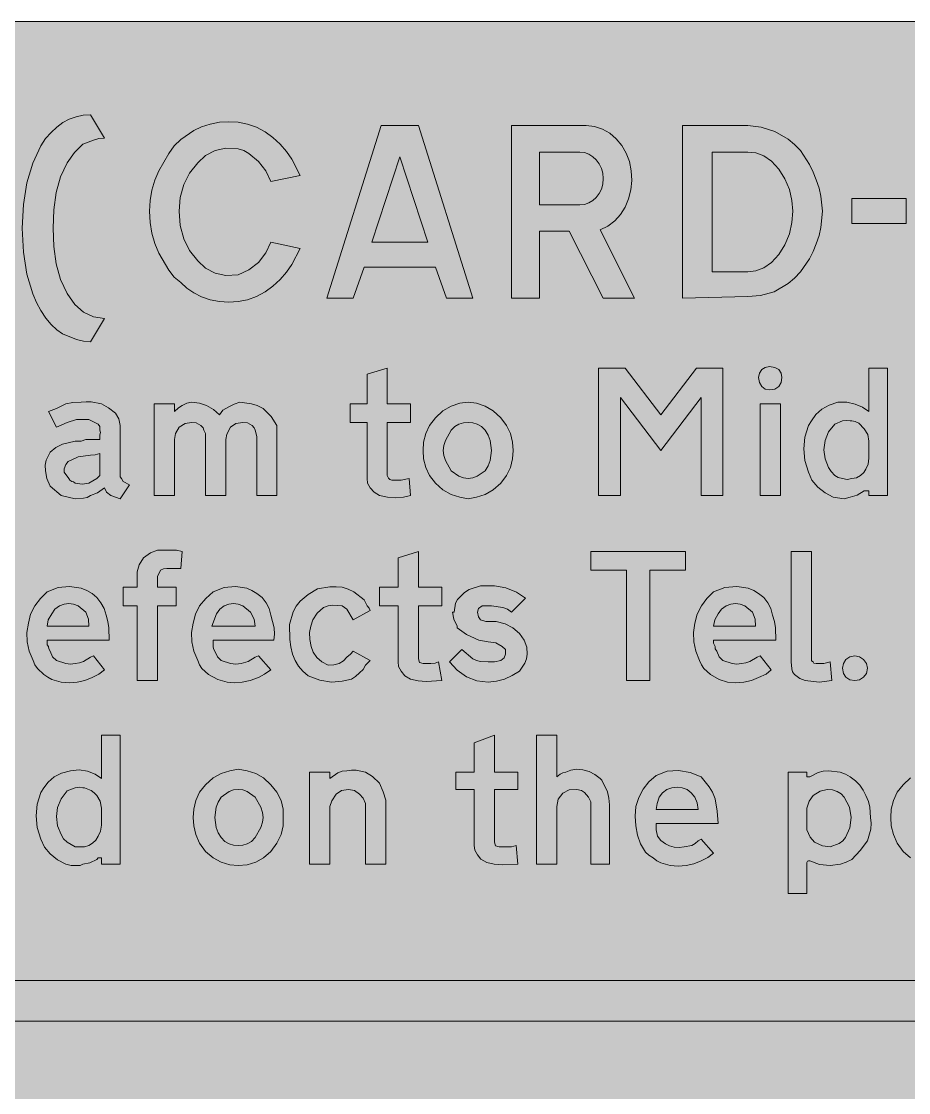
# Model space of a CAD drawing. Header units: metres. Extents: x 10 to 560, y 12 to 260.
# Drawn here: x 268.8 to 371.6, y 135.9 to 259.9 of the extents above; entities that cross this region are included whole.
import ezdxf

# ---------------------------------------------------------------- set-up
doc = ezdxf.new("R2010")
doc.units = ezdxf.units.M
for name, color, linetype, true_color in [('FILL_FIREBRICK_C36B00', 7, 'Continuous', 0xc36b00), ('FILL_WHITE_FFFFFF', 7, 'Continuous', 0xffffff), ('STROKE_WHITE_FFFFFF', 7, 'Continuous', 0xffffff)]:
    doc.layers.add(name, color=color, linetype=linetype, true_color=true_color)

msp = doc.modelspace()

# ---------------------------------------------------------------- hatches: boundary and pattern name
at = {"layer": 'FILL_FIREBRICK_C36B00', "true_color": 0xc36b00}
h = msp.add_hatch(color=7, dxfattribs=at)
h.dxf.hatch_style = 1
h.paths.add_polyline_path([(553.87, 259.79), (555.21, 259.38), (556.42, 258.71), (557.46, 257.76), (558.33, 256.72), (559.01, 255.51), (559.46, 254.17), (559.62, 252.72), (559.62, 18.9), (559.49, 17.64), (559.08, 16.38), (558.41, 15.05), (557.46, 13.86), (556.32, 12.94), (555.08, 12.33), (553.76, 11.99), (552.42, 11.88), (17.46, 11.88), (16.12, 11.99), (14.81, 12.33), (13.56, 12.94), (12.42, 13.86), (11.5, 15.03), (10.89, 16.31), (10.55, 17.63), (10.44, 18.9), (10.44, 252.72), (10.49, 254.07), (10.8, 255.42), (11.48, 256.66), (12.42, 257.76), (13.52, 258.71), (14.76, 259.38), (16.11, 259.79), (17.46, 259.92), (552.42, 259.92), (553.87, 259.79)])
at = {"layer": 'FILL_WHITE_FFFFFF', "true_color": 0xffffff}
h = msp.add_hatch(color=7, dxfattribs=at)
h.dxf.hatch_style = 1
h.paths.add_polyline_path([(276.84, 222.84), (276.03, 222.9), (275.22, 223.09), (273.6, 223.74), (272.93, 224.21), (272.27, 224.82), (271.65, 225.56), (271.08, 226.44), (270.57, 227.37), (270.14, 228.39), (269.46, 230.67), (269.06, 233.22), (268.92, 235.98), (269.06, 238.71), (269.46, 241.22), (270.14, 243.5), (271.08, 245.52), (271.64, 246.35), (272.26, 247.07), (272.92, 247.69), (273.62, 248.2), (274.37, 248.6), (275.16, 248.89), (275.98, 249.06), (276.84, 249.12), (278.46, 246.42), (277.81, 246.36), (277.2, 246.19), (275.94, 245.7), (274.97, 244.75), (274.14, 243.54), (273.36, 241.93), (272.86, 240.1), (272.6, 238.1), (272.52, 235.98), (272.6, 233.86), (272.86, 231.86), (273.36, 230.03), (274.14, 228.42), (275.02, 227.13), (276.03, 226.24), (277.18, 225.71), (278.46, 225.54), (276.84, 222.84)])
h = msp.add_hatch(color=7, dxfattribs=at)
h.dxf.hatch_style = 1
h.paths.add_polyline_path([(297.14, 242.62), (296.28, 243.72), (295.18, 244.64), (294.58, 244.96), (293.94, 245.16), (292.53, 245.24), (291.26, 244.96), (290.17, 244.38), (289.26, 243.54), (288.32, 242.36), (287.64, 241.02), (287.24, 239.54), (287.1, 237.96), (287.23, 236.28), (287.64, 234.74), (288.32, 233.38), (289.26, 232.2), (290.17, 231.36), (291.26, 230.78), (292.53, 230.5), (293.94, 230.58), (295.18, 231.17), (296.28, 232.02), (297.14, 233.12), (297.72, 234.36), (301.14, 233.64), (300.17, 231.77), (299.55, 230.88), (298.8, 230.04), (297.96, 229.27), (297.05, 228.6), (296.07, 228.07), (295.02, 227.7), (293.94, 227.5), (292.86, 227.43), (291.78, 227.5), (290.7, 227.7), (289.68, 228.03), (288.79, 228.49), (287.99, 229.04), (287.28, 229.68), (286.53, 230.32), (285.89, 231.12), (284.76, 233.1), (284.29, 234.21), (283.95, 235.4), (283.75, 236.64), (283.68, 237.96), (283.75, 239.17), (283.95, 240.37), (284.29, 241.53), (284.76, 242.64), (285.89, 244.64), (286.53, 245.5), (287.28, 246.24), (288.79, 247.28), (289.68, 247.71), (290.7, 248.04), (291.78, 248.24), (292.86, 248.31), (293.94, 248.24), (295.02, 248.04), (296.07, 247.67), (297.05, 247.14), (297.96, 246.47), (298.8, 245.7), (299.55, 244.86), (300.17, 243.97), (301.14, 242.1), (297.72, 241.38), (297.14, 242.62)])
h = msp.add_hatch(color=7, dxfattribs=at)
h.dxf.hatch_style = 1
h.paths.add_polyline_path([(321.12, 227.88), (318.06, 227.88), (316.8, 231.48), (308.52, 231.48), (307.26, 227.88), (304.2, 227.88), (310.5, 247.86), (314.82, 247.86), (321.12, 227.88)])
h.paths.add_polyline_path([(309.42, 234.36), (315.9, 234.36), (312.66, 244.26), (309.42, 234.36)], flags=16)
h = msp.add_hatch(color=7, dxfattribs=at)
h.dxf.hatch_style = 1
h.paths.add_polyline_path([(334.26, 247.86), (335.24, 247.75), (336.16, 247.45), (337, 246.97), (337.75, 246.33), (338.38, 245.56), (338.89, 244.67), (339.26, 243.69), (339.48, 242.64), (339.53, 241.5), (339.42, 240.41), (339.16, 239.37), (338.76, 238.41), (338.22, 237.55), (337.56, 236.82), (336.77, 236.23), (335.88, 235.8), (339.84, 227.88), (336.24, 227.88), (332.28, 235.62), (328.86, 235.62), (328.86, 227.88), (325.62, 227.88), (325.62, 247.86), (334.26, 247.86)])
h.paths.add_polyline_path([(334.07, 238.74), (334.57, 238.91), (335.03, 239.17), (335.43, 239.54), (335.77, 239.98), (336.02, 240.5), (336.18, 241.09), (336.24, 241.74), (336.18, 242.34), (336.02, 242.9), (335.77, 243.42), (335.43, 243.88), (335.03, 244.26), (334.57, 244.55), (334.07, 244.73), (333.54, 244.8), (328.86, 244.8), (328.86, 238.68), (333.54, 238.68), (334.07, 238.74)], flags=16)
h = msp.add_hatch(color=7, dxfattribs=at)
h.dxf.hatch_style = 1
h.paths.add_polyline_path([(356.11, 247.16), (357.66, 246.27), (358.4, 245.67), (359.1, 244.98), (360.14, 243.34), (360.57, 242.47), (360.9, 241.56), (361.24, 240.62), (361.46, 239.69), (361.62, 237.96), (361.46, 236.07), (361.24, 235.13), (360.9, 234.18), (360.57, 233.27), (360.14, 232.43), (359.1, 230.94), (358.39, 230.19), (357.64, 229.57), (356.04, 228.6), (354.44, 228.2), (352.98, 228.06), (345.42, 227.88), (345.42, 247.86), (352.98, 247.86), (354.52, 247.69), (356.11, 247.16)])
h.paths.add_polyline_path([(348.84, 230.94), (352.98, 230.94), (353.92, 231.05), (354.85, 231.39), (355.74, 232), (356.58, 232.92), (357.29, 234.06), (357.8, 235.31), (358.1, 236.62), (358.2, 237.96), (358.1, 239.2), (357.8, 240.46), (357.29, 241.68), (356.58, 242.82), (355.74, 243.74), (354.85, 244.35), (353.92, 244.69), (352.98, 244.8), (348.84, 244.8), (348.84, 230.94)], flags=16)
h = msp.add_hatch(color=7, dxfattribs=at)
h.dxf.hatch_style = 1
h.paths.add_polyline_path([(371.34, 239.4), (371.34, 236.52), (365.04, 236.52), (365.04, 239.4), (371.34, 239.4)])
h = msp.add_hatch(color=7, dxfattribs=at)
h.dxf.hatch_style = 1
h.paths.add_polyline_path([(311.36, 207.02), (311.52, 206.88), (311.76, 206.82), (312.84, 206.82), (313.74, 207), (313.92, 205.02), (313.08, 204.82), (312.19, 204.75), (311.26, 204.82), (310.32, 205.02), (309.71, 205.4), (309.24, 205.92), (308.93, 206.46), (308.88, 207), (308.88, 213.48), (306.9, 213.48), (306.9, 215.64), (308.88, 215.64), (308.88, 219.06), (311.22, 219.78), (311.22, 215.64), (313.92, 215.64), (313.92, 213.48), (311.22, 213.48), (311.22, 207.36), (311.36, 207.02)])
h = msp.add_hatch(color=7, dxfattribs=at)
h.dxf.hatch_style = 1
h.paths.add_polyline_path([(335.7, 219.78), (338.76, 219.78), (342.9, 214.38), (347.04, 219.78), (350.1, 219.78), (350.1, 205.02), (347.58, 205.02), (347.58, 216.36), (342.9, 210.24), (338.22, 216.36), (338.22, 205.02), (335.7, 205.02), (335.7, 219.78)])
h = msp.add_hatch(color=7, dxfattribs=at)
h.dxf.hatch_style = 1
h.paths.add_polyline_path([(356.84, 218.1), (356.56, 217.64), (356.1, 217.36), (355.5, 217.26), (355, 217.36), (354.6, 217.64), (354.34, 218.1), (354.24, 218.7), (354.34, 219.2), (354.6, 219.6), (355, 219.86), (355.5, 219.96), (356.1, 219.86), (356.56, 219.6), (356.84, 219.2), (356.94, 218.7), (356.84, 218.1)])
h = msp.add_hatch(color=7, dxfattribs=at)
h.dxf.hatch_style = 1
h.paths.add_polyline_path([(364.14, 204.66), (362.88, 204.84), (361.95, 205.34), (361.1, 206.01), (360.42, 206.81), (360, 207.72), (359.59, 209.07), (359.46, 210.42), (359.59, 211.77), (360, 213.12), (360.36, 213.66), (360.86, 214.4), (361.55, 215.01), (362.41, 215.48), (363.42, 215.82), (364.46, 215.83), (365.42, 215.62), (366.28, 215.24), (367.02, 214.74), (367.02, 214.92), (367.02, 219.78), (369.18, 219.78), (369.18, 205.02), (367.02, 205.02), (367.02, 205.38), (367.02, 205.56), (366.91, 205.56), (366.84, 205.56), (366.73, 205.56), (366.66, 205.56), (366.48, 205.56), (365.67, 205.07), (364.86, 204.84), (364.14, 204.66)])
h.paths.add_polyline_path([(364.43, 213.73), (363.96, 213.68), (363.06, 213.3), (362.34, 212.4), (361.93, 211.4), (361.8, 210.33), (361.93, 209.26), (362.34, 208.26), (362.63, 207.81), (363.06, 207.36), (363.44, 207.11), (363.96, 207), (364.5, 206.87), (365.04, 207), (365.57, 207.09), (366.05, 207.34), (366.43, 207.68), (366.66, 208.08), (366.91, 208.64), (367.02, 209.34), (367.02, 211.32), (366.88, 212.11), (366.48, 212.76), (365.83, 213.41), (365.44, 213.6), (365.04, 213.66), (364.86, 213.66), (364.43, 213.73)], flags=16)
h = msp.add_hatch(color=7, dxfattribs=at)
h.dxf.hatch_style = 1
h.paths.add_polyline_path([(278.69, 205.4), (278.46, 205.92), (277.65, 205.34), (276.84, 205.02), (276.43, 204.81), (276.01, 204.71), (275.04, 204.66), (273.42, 205.02), (272.16, 206.1), (271.76, 207), (271.62, 207.9), (271.58, 208.54), (271.69, 209.12), (272.16, 210.06), (272.81, 210.58), (273.6, 210.96), (275.04, 211.32), (275.74, 211.34), (276.3, 211.5), (277.92, 211.5), (277.92, 212.04), (277.99, 212.31), (277.92, 212.58), (277.9, 213.01), (277.74, 213.3), (276.66, 213.84), (275.22, 213.84), (274.14, 213.48), (272.88, 212.94), (271.98, 214.74), (272.88, 215.1), (273.96, 215.64), (274.79, 215.8), (275.76, 215.82), (276.33, 215.89), (276.93, 215.87), (278.1, 215.64), (278.91, 215.17), (279.72, 214.56), (280.12, 213.91), (280.26, 213.12), (280.26, 212.04), (280.26, 210.78), (280.26, 207.36), (280.28, 207.18), (280.44, 207), (280.62, 206.64), (281.34, 206.28), (280.26, 204.66), (279.18, 205.02), (278.69, 205.4)])
h.paths.add_polyline_path([(276.66, 206.46), (277.56, 207), (277.92, 207.36), (277.92, 207.9), (277.92, 209.88), (277.38, 209.72), (276.84, 209.7), (275.4, 209.52), (274.68, 209.16), (274.25, 208.96), (273.96, 208.62), (273.8, 208.1), (273.78, 207.72), (274.32, 207), (274.43, 206.82), (274.68, 206.64), (274.86, 206.62), (275.04, 206.46), (275.85, 206.33), (276.66, 206.46)], flags=16)
h = msp.add_hatch(color=7, dxfattribs=at)
h.dxf.hatch_style = 1
h.paths.add_polyline_path([(290.16, 212.22), (289.98, 212.58), (289.87, 212.85), (289.62, 213.12), (289.08, 213.44), (288.54, 213.48), (287.82, 213.35), (287.1, 212.94), (286.7, 212.22), (286.56, 211.5), (286.56, 205.02), (284.22, 205.02), (284.22, 215.64), (286.56, 215.64), (286.56, 214.74), (287.01, 215.17), (287.46, 215.46), (288, 215.71), (288.54, 215.82), (289.45, 215.72), (290.29, 215.44), (291.07, 214.98), (291.78, 214.38), (292.18, 214.9), (292.86, 215.28), (293.49, 215.62), (294.12, 215.82), (295.47, 215.66), (296.14, 215.44), (296.82, 215.1), (297.77, 214.18), (298.44, 213.12), (298.44, 212.76), (298.44, 205.02), (296.1, 205.02), (296.1, 211.86), (295.92, 212.58), (295.81, 212.85), (295.56, 213.12), (295.02, 213.44), (294.48, 213.48), (293.69, 213.35), (293.04, 212.94), (292.63, 212.15), (292.5, 211.5), (292.5, 205.02), (290.16, 205.02), (290.16, 211.86), (290.16, 211.93), (290.16, 212.04), (290.16, 212.22)])
h = msp.add_hatch(color=7, dxfattribs=at)
h.dxf.hatch_style = 1
h.paths.add_polyline_path([(315.67, 212.2), (316.12, 213.15), (316.8, 214.02), (317.67, 214.83), (318.62, 215.39), (319.61, 215.72), (320.58, 215.82), (321.55, 215.72), (322.54, 215.39), (323.49, 214.83), (324.36, 214.02), (325.04, 213.15), (325.48, 212.2), (325.73, 211.21), (325.8, 210.24), (325.73, 209.27), (325.48, 208.28), (325.04, 207.33), (324.36, 206.46), (323.49, 205.67), (322.54, 205.16), (321.55, 204.84), (320.58, 204.66), (319.61, 204.84), (318.62, 205.16), (317.67, 205.67), (316.8, 206.46), (316.12, 207.33), (315.67, 208.28), (315.43, 209.27), (315.36, 210.24), (315.43, 211.21), (315.67, 212.2)])
h.paths.add_polyline_path([(319.52, 213.3), (319.04, 213.02), (318.6, 212.58), (317.95, 211.41), (317.76, 210.81), (317.7, 210.24), (317.76, 209.67), (317.95, 209.07), (318.6, 207.9), (319.52, 207.25), (320.04, 207.06), (320.58, 207), (321.12, 207.06), (321.64, 207.25), (322.56, 207.9), (322.9, 208.47), (323.12, 209.07), (323.28, 210.24), (323.12, 211.41), (322.9, 212.01), (322.56, 212.58), (322.12, 213.02), (321.64, 213.3), (321.12, 213.44), (320.58, 213.48), (320.04, 213.44), (319.52, 213.3)], flags=16)
h = msp.add_hatch(color=7, dxfattribs=at)
h.dxf.hatch_style = 1
h.paths.add_polyline_path([(356.76, 215.64), (356.76, 205.02), (354.42, 205.02), (354.42, 215.64), (356.76, 215.64)])
h = msp.add_hatch(color=7, dxfattribs=at)
h.dxf.hatch_style = 1
h.paths.add_polyline_path([(284.58, 183.6), (282.24, 183.6), (282.24, 192.24), (280.62, 192.24), (280.62, 194.4), (282.24, 194.4), (282.24, 196.2), (282.46, 197.01), (282.96, 197.82), (283.77, 198.4), (284.58, 198.72), (286.02, 198.72), (286.81, 198.7), (287.46, 198.54), (287.28, 196.56), (285.84, 196.56), (285.66, 196.56), (285.3, 196.54), (284.94, 196.38), (284.58, 195.66), (284.58, 194.4), (286.74, 194.4), (286.74, 192.24), (284.58, 192.24), (284.58, 183.6)])
h = msp.add_hatch(color=7, dxfattribs=at)
h.dxf.hatch_style = 1
h.paths.add_polyline_path([(314.96, 185.71), (315.36, 185.58), (316.26, 185.58), (316.78, 185.6), (317.16, 185.76), (317.52, 183.6), (315.72, 183.49), (314.79, 183.57), (313.92, 183.78), (313.24, 184.16), (312.84, 184.68), (312.52, 185.22), (312.48, 185.76), (312.48, 192.24), (310.32, 192.24), (310.32, 194.4), (312.48, 194.4), (312.48, 197.82), (314.82, 198.54), (314.82, 194.4), (317.52, 194.4), (317.52, 192.24), (314.82, 192.24), (314.82, 186.12), (314.96, 185.71)])
h = msp.add_hatch(color=7, dxfattribs=at)
h.dxf.hatch_style = 1
h.paths.add_polyline_path([(345.78, 196.38), (341.64, 196.38), (341.64, 183.6), (338.94, 183.6), (338.94, 196.38), (334.8, 196.38), (334.8, 198.54), (345.78, 198.54), (345.78, 196.38)])
h = msp.add_hatch(color=7, dxfattribs=at)
h.dxf.hatch_style = 1
h.paths.add_polyline_path([(358.02, 198.54), (360.36, 198.54), (360.36, 186.12), (360.38, 185.87), (360.54, 185.76), (360.65, 185.6), (360.9, 185.58), (361.8, 185.58), (362.52, 185.76), (362.7, 183.6), (361.26, 183.42), (359.64, 183.6), (359.01, 183.83), (358.38, 184.32), (358.17, 184.62), (358.07, 184.97), (358.02, 185.76), (358.02, 198.54)])
h = msp.add_hatch(color=7, dxfattribs=at)
h.dxf.hatch_style = 1
h.paths.add_polyline_path([(271.82, 187.74), (271.98, 187.56), (272, 187.29), (272.16, 187.02), (272.45, 186.35), (272.88, 185.94), (273.96, 185.56), (274.5, 185.51), (275.04, 185.58), (275.55, 185.64), (276.01, 185.81), (276.84, 186.3), (277.2, 186.48), (278.46, 184.86), (277.81, 184.34), (277.02, 183.96), (276.18, 183.62), (275.29, 183.42), (274.36, 183.35), (273.42, 183.42), (272.36, 183.74), (271.88, 183.98), (271.44, 184.32), (270.68, 185), (270.38, 185.43), (270.18, 185.94), (269.74, 187.02), (269.51, 188.1), (269.47, 189.18), (269.64, 190.26), (269.9, 191.3), (270.38, 192.26), (271.03, 193.12), (271.8, 193.86), (273.07, 194.36), (274.41, 194.51), (275.75, 194.29), (276.4, 194.03), (277.02, 193.68), (277.55, 193.21), (278.03, 192.62), (278.41, 191.93), (278.64, 191.16), (278.85, 190.46), (278.96, 189.72), (279, 188.28), (271.8, 188.28), (271.8, 188.21), (271.8, 188.1), (271.8, 187.92), (271.82, 187.74)])
h.paths.add_polyline_path([(276.62, 190.71), (276.3, 191.52), (275.4, 192.24), (274.86, 192.44), (274.32, 192.51), (273.78, 192.44), (273.24, 192.24), (272.72, 191.86), (272.34, 191.34), (271.94, 190.62), (271.8, 189.9), (276.66, 189.9), (276.62, 190.71)], flags=16)
h = msp.add_hatch(color=7, dxfattribs=at)
h.dxf.hatch_style = 1
h.paths.add_polyline_path([(291.08, 187.29), (291.24, 187.02), (291.53, 186.35), (291.96, 185.94), (293.06, 185.56), (293.66, 185.51), (294.3, 185.58), (295.11, 185.81), (295.92, 186.3), (296.28, 186.48), (297.72, 184.86), (297, 184.34), (296.28, 183.96), (295.34, 183.62), (294.41, 183.42), (293.52, 183.35), (292.68, 183.42), (291.6, 183.74), (290.52, 184.32), (289.75, 185), (289.46, 185.43), (289.26, 185.94), (288.82, 187.02), (288.58, 188.1), (288.55, 189.18), (288.72, 190.26), (288.98, 191.3), (289.48, 192.26), (290.19, 193.12), (291.06, 193.86), (292.33, 194.36), (293.65, 194.51), (294.93, 194.29), (295.54, 194.03), (296.1, 193.68), (296.71, 193.21), (297.18, 192.62), (297.52, 191.93), (297.72, 191.16), (298.1, 189.72), (298.15, 188.98), (298.08, 188.28), (291.06, 188.28), (291.06, 188.21), (291.06, 188.1), (291.06, 188.03), (291.06, 187.92), (291.06, 187.56), (291.08, 187.29)])
h.paths.add_polyline_path([(295.78, 190.71), (295.38, 191.52), (294.48, 192.24), (293.94, 192.44), (293.4, 192.51), (292.86, 192.44), (292.32, 192.24), (291.8, 191.86), (291.42, 191.34), (290.88, 189.9), (295.92, 189.9), (295.78, 190.71)], flags=16)
h = msp.add_hatch(color=7, dxfattribs=at)
h.dxf.hatch_style = 1
h.paths.add_polyline_path([(305.01, 185.42), (305.64, 185.58), (306.16, 185.87), (306.54, 186.3), (306.97, 186.66), (307.26, 187.02), (309.24, 185.94), (308.7, 185.4), (308.41, 184.88), (307.98, 184.5), (307.53, 184.07), (307.08, 183.78), (305.98, 183.53), (304.74, 183.42), (303.39, 183.64), (302.04, 184.14), (301.43, 184.69), (300.94, 185.26), (300.55, 185.91), (300.24, 186.66), (300.03, 187.5), (299.93, 188.37), (299.88, 190.08), (300.31, 191.56), (300.66, 192.21), (301.14, 192.78), (302.06, 193.57), (303.12, 194.22), (304.56, 194.44), (305.3, 194.47), (306, 194.4), (306.67, 194.2), (307.33, 193.88), (308.52, 192.96), (308.88, 192.24), (309.13, 191.97), (309.24, 191.7), (307.26, 190.62), (306.54, 191.88), (306, 192.24), (304.92, 192.35), (304.38, 192.27), (303.84, 192.06), (303.08, 191.41), (302.58, 190.62), (302.35, 189.91), (302.22, 189.16), (302.23, 188.37), (302.4, 187.56), (302.63, 186.89), (303.05, 186.28), (303.64, 185.76), (304.38, 185.4), (305.01, 185.42)])
h = msp.add_hatch(color=7, dxfattribs=at)
h.dxf.hatch_style = 1
h.paths.add_polyline_path([(322.65, 190.46), (323.28, 190.44), (323.82, 190.44), (324.86, 190.18), (325.78, 189.7), (326.53, 189.05), (327.06, 188.28), (327.38, 187.47), (327.42, 186.66), (327.36, 186.12), (327.17, 185.6), (326.52, 184.68), (325.68, 184.18), (324.79, 183.78), (323.86, 183.52), (322.92, 183.42), (321.61, 183.58), (320.4, 184.05), (319.33, 184.79), (318.42, 185.76), (319.86, 187.2), (321.12, 186.12), (321.55, 185.91), (322.02, 185.8), (322.92, 185.76), (323.64, 185.76), (324.36, 185.94), (324.77, 186.23), (324.9, 186.66), (324.9, 187.2), (324.54, 187.56), (323.8, 187.96), (322.92, 188.1), (321.84, 188.28), (320.38, 188.93), (319.32, 189.72), (319.32, 189.9), (318.91, 190.71), (318.78, 191.52), (318.96, 191.52), (319.12, 192.55), (319.34, 192.99), (319.68, 193.32), (320.15, 193.8), (320.71, 194.15), (322.02, 194.58), (322.38, 194.58), (323.65, 194.58), (324.95, 194.33), (326.18, 193.85), (327.24, 193.14), (325.62, 191.52), (325.15, 191.86), (324.59, 192.08), (323.28, 192.24), (322.2, 192.24), (321.79, 191.95), (321.66, 191.52), (321.77, 191), (322.02, 190.62), (322.65, 190.46)])
h = msp.add_hatch(color=7, dxfattribs=at)
h.dxf.hatch_style = 1
h.paths.add_polyline_path([(349.2, 187.56), (349.22, 187.29), (349.38, 187.02), (349.67, 186.35), (350.1, 185.94), (351.18, 185.56), (351.72, 185.51), (352.26, 185.58), (352.77, 185.64), (353.23, 185.81), (354.06, 186.3), (354.42, 186.48), (355.68, 184.86), (355.1, 184.34), (354.24, 183.96), (353.4, 183.62), (352.51, 183.42), (351.58, 183.35), (350.64, 183.42), (349.65, 183.74), (348.66, 184.32), (347.9, 185), (347.6, 185.43), (347.4, 185.94), (346.96, 187.02), (346.73, 188.1), (346.69, 189.18), (346.86, 190.26), (347.12, 191.3), (347.6, 192.26), (348.25, 193.12), (349.02, 193.86), (350.32, 194.36), (351.7, 194.51), (353.04, 194.29), (353.67, 194.03), (354.24, 193.68), (354.85, 193.21), (355.32, 192.62), (355.66, 191.93), (355.86, 191.16), (356.07, 190.46), (356.18, 189.72), (356.22, 188.28), (349.02, 188.28), (349.02, 188.21), (349.02, 188.1), (349.02, 187.92), (349.2, 187.56)])
h.paths.add_polyline_path([(353.84, 190.71), (353.52, 191.52), (352.62, 192.24), (352.08, 192.44), (351.54, 192.51), (351, 192.44), (350.46, 192.24), (349.94, 191.86), (349.56, 191.34), (349.16, 190.62), (349.02, 189.9), (353.88, 189.9), (353.84, 190.71)], flags=16)
h = msp.add_hatch(color=7, dxfattribs=at)
h.dxf.hatch_style = 1
h.paths.add_polyline_path([(366.72, 184.44), (366.39, 183.98), (365.93, 183.7), (365.4, 183.6), (364.8, 183.7), (364.34, 183.98), (364.06, 184.44), (363.96, 185.04), (364.06, 185.57), (364.34, 186.03), (364.8, 186.36), (365.4, 186.48), (365.93, 186.36), (366.39, 186.03), (366.72, 185.57), (366.84, 185.04), (366.72, 184.44)])
h = msp.add_hatch(color=7, dxfattribs=at)
h.dxf.hatch_style = 1
h.paths.add_polyline_path([(275.65, 162.2), (275.22, 162.18), (274.59, 162.2), (273.96, 162.36), (273.03, 162.86), (272.18, 163.53), (271.5, 164.33), (271.08, 165.24), (270.67, 166.59), (270.54, 167.94), (270.67, 169.29), (271.08, 170.64), (271.44, 171.18), (271.94, 171.84), (272.63, 172.44), (273.49, 172.9), (274.5, 173.16), (275.54, 173.27), (276.5, 173.11), (277.36, 172.75), (278.1, 172.26), (278.1, 177.3), (280.26, 177.3), (280.26, 162.36), (278.1, 162.36), (278.1, 162.9), (278.1, 163.01), (278.1, 163.08), (277.92, 163.08), (277.81, 163.08), (277.74, 163.08), (277.56, 162.9), (276.75, 162.49), (275.94, 162.36), (275.65, 162.2)])
h.paths.add_polyline_path([(275.94, 171.18), (275.51, 171.25), (275.04, 171.2), (274.14, 170.82), (273.42, 169.92), (273.01, 168.92), (272.88, 167.85), (273.01, 166.78), (273.42, 165.78), (273.71, 165.26), (274.14, 164.88), (275.04, 164.34), (276.12, 164.34), (276.63, 164.51), (277.06, 164.77), (277.44, 165.12), (277.74, 165.6), (277.99, 166.16), (278.1, 166.86), (278.1, 168.84), (277.96, 169.63), (277.56, 170.28), (277.26, 170.62), (276.91, 170.86), (276.12, 171.18), (276.01, 171.18), (275.94, 171.18)], flags=16)
h = msp.add_hatch(color=7, dxfattribs=at)
h.dxf.hatch_style = 1
h.paths.add_polyline_path([(323.77, 164.48), (324.18, 164.34), (325.08, 164.34), (325.62, 164.36), (326.16, 164.52), (326.34, 162.36), (324.54, 162.25), (323.61, 162.33), (322.74, 162.54), (322.06, 162.92), (321.66, 163.44), (321.34, 163.98), (321.3, 164.52), (321.3, 171), (319.14, 171), (319.14, 172.98), (321.3, 172.98), (321.3, 176.4), (323.64, 177.3), (323.64, 172.98), (326.34, 172.98), (326.34, 171), (323.64, 171), (323.64, 164.88), (323.77, 164.48)])
h = msp.add_hatch(color=7, dxfattribs=at)
h.dxf.hatch_style = 1
h.paths.add_polyline_path([(330.84, 177.3), (330.84, 172.44), (331.24, 172.78), (331.55, 172.92), (331.92, 172.98), (332.48, 173.23), (333.18, 173.34), (333.88, 173.27), (334.6, 173.07), (335.28, 172.73), (335.88, 172.26), (336.06, 172.08), (336.71, 170.71), (336.9, 169.98), (336.96, 169.2), (336.96, 169.02), (336.96, 168.84), (336.96, 162.36), (334.8, 162.36), (334.8, 169.02), (334.8, 169.38), (334.8, 169.56), (334.51, 170.1), (334.08, 170.64), (333.7, 170.89), (333.18, 171), (332.28, 170.94), (331.54, 170.55), (331.03, 169.89), (330.84, 169.02), (330.84, 162.36), (328.5, 162.36), (328.5, 177.3), (330.84, 177.3)])
h = msp.add_hatch(color=7, dxfattribs=at)
h.dxf.hatch_style = 1
h.paths.add_polyline_path([(289.04, 169.72), (289.48, 170.67), (290.16, 171.54), (291.03, 172.33), (291.98, 172.84), (292.97, 173.16), (293.94, 173.34), (294.99, 173.16), (295.97, 172.84), (296.88, 172.33), (297.72, 171.54), (298.43, 170.67), (298.91, 169.72), (299.16, 168.73), (299.16, 167.76), (299.16, 166.79), (298.91, 165.78), (298.43, 164.77), (297.72, 163.8), (296.88, 163.09), (295.97, 162.58), (294.99, 162.28), (293.94, 162.18), (292.97, 162.28), (291.98, 162.58), (291.03, 163.09), (290.16, 163.8), (289.48, 164.77), (289.04, 165.78), (288.79, 166.79), (288.72, 167.76), (288.79, 168.73), (289.04, 169.72)])
h.paths.add_polyline_path([(292.88, 170.75), (291.96, 170.1), (291.62, 169.53), (291.4, 168.93), (291.24, 167.76), (291.4, 166.59), (291.62, 165.99), (291.96, 165.42), (292.4, 164.98), (292.88, 164.7), (293.4, 164.56), (293.94, 164.52), (294.48, 164.56), (295, 164.7), (295.48, 164.98), (295.92, 165.42), (296.57, 166.59), (296.76, 167.19), (296.82, 167.76), (296.76, 168.33), (296.57, 168.93), (295.92, 170.1), (295, 170.75), (294.48, 170.94), (293.94, 171), (293.4, 170.94), (292.88, 170.75)], flags=16)
h = msp.add_hatch(color=7, dxfattribs=at)
h.dxf.hatch_style = 1
h.paths.add_polyline_path([(305.93, 170.87), (305.28, 170.46), (304.78, 169.67), (304.56, 169.02), (304.56, 162.36), (302.22, 162.36), (302.22, 172.98), (304.56, 172.98), (304.56, 172.26), (305.48, 172.91), (306, 173.1), (306.54, 173.16), (307.08, 173.23), (307.62, 173.21), (308.7, 172.98), (309.51, 172.49), (310.32, 171.72), (310.75, 170.73), (311.04, 169.74), (311.04, 162.36), (308.7, 162.36), (308.7, 169.38), (308.41, 169.99), (307.98, 170.46), (307.42, 170.87), (306.72, 171), (305.93, 170.87)])
h = msp.add_hatch(color=7, dxfattribs=at)
h.dxf.hatch_style = 1
h.paths.add_polyline_path([(342.54, 165.6), (342.92, 165.08), (343.44, 164.7), (343.9, 164.47), (344.45, 164.32), (345.03, 164.27), (345.6, 164.34), (346.48, 164.5), (346.89, 164.72), (347.22, 165.06), (347.58, 165.24), (349.02, 163.62), (348.37, 163.1), (347.58, 162.72), (346.74, 162.38), (345.85, 162.18), (344.92, 162.11), (343.98, 162.18), (342.92, 162.49), (342.44, 162.74), (342, 163.08), (341.52, 163.38), (341.14, 163.75), (340.56, 164.7), (340.22, 165.7), (340.02, 166.79), (339.95, 167.91), (340.02, 169.02), (340.36, 170.06), (340.85, 171.02), (341.51, 171.88), (342.36, 172.62), (343.63, 173.1), (344.97, 173.2), (346.31, 172.97), (347.58, 172.44), (348.52, 171.31), (348.9, 170.67), (349.2, 169.92), (349.45, 168.48), (349.56, 167.04), (342.36, 167.04), (342.36, 166.97), (342.36, 166.86), (342.36, 166.79), (342.36, 166.68), (342.36, 166.32), (342.54, 165.6)])
h.paths.add_polyline_path([(347.11, 169.45), (346.86, 170.1), (346.41, 170.62), (345.96, 171), (345.39, 171.2), (344.79, 171.27), (344.19, 171.2), (343.62, 171), (343.1, 170.62), (342.72, 170.1), (342.47, 169.38), (342.36, 168.66), (347.22, 168.66), (347.11, 169.45)], flags=16)
h = msp.add_hatch(color=7, dxfattribs=at)
h.dxf.hatch_style = 1
h.paths.add_polyline_path([(362.34, 173.16), (363.67, 173), (364.29, 172.78), (364.86, 172.44), (365.47, 172), (365.96, 171.5), (366.35, 170.92), (366.66, 170.28), (366.97, 169.61), (367.13, 168.95), (367.2, 167.76), (367.27, 167.09), (367.22, 166.41), (366.84, 165.06), (366.01, 163.91), (365.04, 162.9), (364.37, 162.56), (363.71, 162.34), (362.52, 162.18), (361.28, 162.32), (360.18, 162.72), (360, 162.72), (359.91, 162.7), (359.82, 162.54), (359.82, 158.94), (357.66, 158.94), (357.66, 172.98), (359.82, 172.98), (359.82, 172.44), (360, 172.44), (360.11, 172.44), (360.18, 172.44), (361.12, 172.94), (361.7, 173.1), (362.34, 173.16)])
h.paths.add_polyline_path([(359.82, 168.84), (359.82, 166.32), (360.2, 165.47), (360.72, 164.88), (361.62, 164.48), (362.52, 164.34), (363.55, 164.75), (363.99, 165.05), (364.32, 165.42), (364.82, 166.56), (364.97, 167.76), (364.75, 168.96), (364.14, 170.1), (363.81, 170.47), (363.35, 170.75), (362.8, 170.94), (362.16, 171), (361.35, 170.78), (360.54, 170.28), (360.11, 169.63), (359.82, 168.84)], flags=16)
h = msp.add_hatch(color=7, dxfattribs=at)
h.dxf.hatch_style = 1
h.paths.add_polyline_path([(369.85, 169.72), (370.3, 170.67), (370.98, 171.54), (371.85, 172.33), (372.8, 172.84), (373.79, 173.16), (374.76, 173.34), (375.73, 173.16), (376.72, 172.84), (377.67, 172.33), (378.54, 171.54), (379.22, 170.67), (379.67, 169.72), (379.91, 168.73), (379.98, 167.76), (379.91, 166.79), (379.67, 165.78), (379.22, 164.77), (378.54, 163.8), (377.67, 163.09), (376.72, 162.58), (375.73, 162.28), (374.76, 162.18), (373.79, 162.28), (372.8, 162.58), (371.85, 163.09), (370.98, 163.8), (370.3, 164.77), (369.85, 165.78), (369.61, 166.79), (369.54, 167.76), (369.61, 168.73), (369.85, 169.72)])
h.paths.add_polyline_path([(373.7, 170.75), (372.78, 170.1), (372.44, 169.53), (372.22, 168.93), (372.06, 167.76), (372.22, 166.59), (372.44, 165.99), (372.78, 165.42), (373.22, 164.98), (373.7, 164.7), (374.22, 164.56), (374.76, 164.52), (375.3, 164.56), (375.82, 164.7), (376.3, 164.98), (376.74, 165.42), (377.11, 165.99), (377.37, 166.59), (377.5, 167.19), (377.46, 167.76), (377.5, 168.33), (377.37, 168.93), (377.11, 169.53), (376.74, 170.1), (375.82, 170.75), (375.3, 170.94), (374.76, 171), (374.22, 170.94), (373.7, 170.75)], flags=16)
h = msp.add_hatch(color=7, dxfattribs=at)
h.dxf.hatch_style = 1
h.paths.add_polyline_path([(77.58, 139.32), (70.56, 139.32), (63.54, 146.52), (70.56, 153.54), (77.58, 153.54), (72.9, 148.86), (506.34, 148.86), (506.34, 144.18), (72.9, 144.18), (77.58, 139.32)])

# ---------------------------------------------------------------- linework, layer by layer
at = {"layer": 'FILL_FIREBRICK_C36B00', "lineweight": 0, "true_color": 0xc36b00}
msp.add_lwpolyline([(552.42, 11.88), (17.46, 11.88), (16.12, 11.99), (14.81, 12.33), (13.56, 12.94), (12.42, 13.86), (11.5, 15.03), (10.89, 16.31), (10.55, 17.63), (10.44, 18.9), (10.44, 252.72), (10.49, 254.07), (10.8, 255.42), (11.48, 256.66), (12.42, 257.76), (13.52, 258.71), (14.76, 259.38), (16.11, 259.79), (17.46, 259.92), (552.42, 259.92)], dxfattribs=at)
at = {"layer": 'FILL_WHITE_FFFFFF', "lineweight": 0, "true_color": 0xffffff}
for points in [[(276.84, 222.84), (276.03, 222.9), (275.22, 223.09), (273.6, 223.74), (272.93, 224.21), (272.27, 224.82), (271.65, 225.56), (271.08, 226.44), (270.57, 227.37), (270.14, 228.39), (269.46, 230.67), (269.06, 233.22), (268.92, 235.98), (269.06, 238.71), (269.46, 241.22), (270.14, 243.5), (271.08, 245.52), (271.64, 246.35), (272.26, 247.07), (272.92, 247.69), (273.62, 248.2), (274.37, 248.6), (275.16, 248.89), (275.98, 249.06), (276.84, 249.12), (278.46, 246.42), (277.81, 246.36), (277.2, 246.19), (275.94, 245.7), (274.97, 244.75), (274.14, 243.54), (273.36, 241.93), (272.86, 240.1), (272.6, 238.1), (272.52, 235.98), (272.6, 233.86), (272.86, 231.86), (273.36, 230.03), (274.14, 228.42), (275.02, 227.13), (276.03, 226.24), (277.18, 225.71), (278.46, 225.54)], [(297.14, 242.62), (296.28, 243.72), (295.18, 244.64), (294.58, 244.96), (293.94, 245.16), (292.53, 245.24), (291.26, 244.96), (290.17, 244.38), (289.26, 243.54), (288.32, 242.36), (287.64, 241.02), (287.24, 239.54), (287.1, 237.96), (287.23, 236.28), (287.64, 234.74), (288.32, 233.38), (289.26, 232.2), (290.17, 231.36), (291.26, 230.78), (292.53, 230.5), (293.94, 230.58), (295.18, 231.17), (296.28, 232.02), (297.14, 233.12), (297.72, 234.36), (301.14, 233.64), (300.17, 231.77), (299.55, 230.88), (298.8, 230.04), (297.96, 229.27), (297.05, 228.6), (296.07, 228.07), (295.02, 227.7), (293.94, 227.5), (292.86, 227.43), (291.78, 227.5), (290.7, 227.7), (289.68, 228.03), (288.79, 228.49), (287.99, 229.04), (287.28, 229.68), (286.53, 230.32), (285.89, 231.12), (284.76, 233.1), (284.29, 234.21), (283.95, 235.4), (283.75, 236.64), (283.68, 237.96), (283.75, 239.17), (283.95, 240.37), (284.29, 241.53), (284.76, 242.64), (285.89, 244.64), (286.53, 245.5), (287.28, 246.24), (288.79, 247.28), (289.68, 247.71), (290.7, 248.04), (291.78, 248.24), (292.86, 248.31), (293.94, 248.24), (295.02, 248.04), (296.07, 247.67), (297.05, 247.14), (297.96, 246.47), (298.8, 245.7), (299.55, 244.86), (300.17, 243.97), (301.14, 242.1), (297.72, 241.38)], [(321.12, 227.88), (318.06, 227.88), (316.8, 231.48), (308.52, 231.48), (307.26, 227.88), (304.2, 227.88), (310.5, 247.86), (314.82, 247.86)], [(334.26, 247.86), (335.24, 247.75), (336.16, 247.45), (337, 246.97), (337.75, 246.33), (338.38, 245.56), (338.89, 244.67), (339.26, 243.69), (339.48, 242.64), (339.53, 241.5), (339.42, 240.41), (339.16, 239.37), (338.76, 238.41), (338.22, 237.55), (337.56, 236.82), (336.77, 236.23), (335.88, 235.8), (339.84, 227.88), (336.24, 227.88), (332.28, 235.62), (328.86, 235.62), (328.86, 227.88), (325.62, 227.88), (325.62, 247.86)], [(356.11, 247.16), (357.66, 246.27), (358.4, 245.67), (359.1, 244.98), (360.14, 243.34), (360.57, 242.47), (360.9, 241.56), (361.24, 240.62), (361.46, 239.69), (361.62, 237.96), (361.46, 236.07), (361.24, 235.13), (360.9, 234.18), (360.57, 233.27), (360.14, 232.43), (359.1, 230.94), (358.39, 230.19), (357.64, 229.57), (356.04, 228.6), (354.44, 228.2), (352.98, 228.06), (345.42, 227.88), (345.42, 247.86), (352.98, 247.86), (354.52, 247.69)], [(334.07, 238.74), (334.57, 238.91), (335.03, 239.17), (335.43, 239.54), (335.77, 239.98), (336.02, 240.5), (336.18, 241.09), (336.24, 241.74), (336.18, 242.34), (336.02, 242.9), (335.77, 243.42), (335.43, 243.88), (335.03, 244.26), (334.57, 244.55), (334.07, 244.73), (333.54, 244.8), (328.86, 244.8), (328.86, 238.68), (333.54, 238.68)], [(348.84, 230.94), (352.98, 230.94), (353.92, 231.05), (354.85, 231.39), (355.74, 232), (356.58, 232.92), (357.29, 234.06), (357.8, 235.31), (358.1, 236.62), (358.2, 237.96), (358.1, 239.2), (357.8, 240.46), (357.29, 241.68), (356.58, 242.82), (355.74, 243.74), (354.85, 244.35), (353.92, 244.69), (352.98, 244.8), (348.84, 244.8)], [(309.42, 234.36), (315.9, 234.36), (312.66, 244.26)], [(371.34, 239.4), (371.34, 236.52), (365.04, 236.52), (365.04, 239.4)], [(311.36, 207.02), (311.52, 206.88), (311.76, 206.82), (312.84, 206.82), (313.74, 207), (313.92, 205.02), (313.08, 204.82), (312.19, 204.75), (311.26, 204.82), (310.32, 205.02), (309.71, 205.4), (309.24, 205.92), (308.93, 206.46), (308.88, 207), (308.88, 213.48), (306.9, 213.48), (306.9, 215.64), (308.88, 215.64), (308.88, 219.06), (311.22, 219.78), (311.22, 215.64), (313.92, 215.64), (313.92, 213.48), (311.22, 213.48), (311.22, 207.36)], [(335.7, 219.78), (338.76, 219.78), (342.9, 214.38), (347.04, 219.78), (350.1, 219.78), (350.1, 205.02), (347.58, 205.02), (347.58, 216.36), (342.9, 210.24), (338.22, 216.36), (338.22, 205.02), (335.7, 205.02)], [(356.84, 218.1), (356.56, 217.64), (356.1, 217.36), (355.5, 217.26), (355, 217.36), (354.6, 217.64), (354.34, 218.1), (354.24, 218.7), (354.34, 219.2), (354.6, 219.6), (355, 219.86), (355.5, 219.96), (356.1, 219.86), (356.56, 219.6), (356.84, 219.2), (356.94, 218.7)], [(364.14, 204.66), (362.88, 204.84), (361.95, 205.34), (361.1, 206.01), (360.42, 206.81), (360, 207.72), (359.59, 209.07), (359.46, 210.42), (359.59, 211.77), (360, 213.12), (360.36, 213.66), (360.86, 214.4), (361.55, 215.01), (362.41, 215.48), (363.42, 215.82), (364.46, 215.83), (365.42, 215.62), (366.28, 215.24), (367.02, 214.74), (367.02, 214.92), (367.02, 219.78), (369.18, 219.78), (369.18, 205.02), (367.02, 205.02), (367.02, 205.38), (367.02, 205.56), (366.91, 205.56), (366.84, 205.56), (366.73, 205.56), (366.66, 205.56), (366.48, 205.56), (365.67, 205.07), (364.86, 204.84)], [(278.69, 205.4), (278.46, 205.92), (277.65, 205.34), (276.84, 205.02), (276.43, 204.81), (276.01, 204.71), (275.04, 204.66), (273.42, 205.02), (272.16, 206.1), (271.76, 207), (271.62, 207.9), (271.58, 208.54), (271.69, 209.12), (272.16, 210.06), (272.81, 210.58), (273.6, 210.96), (275.04, 211.32), (275.74, 211.34), (276.3, 211.5), (277.92, 211.5), (277.92, 212.04), (277.99, 212.31), (277.92, 212.58), (277.9, 213.01), (277.74, 213.3), (276.66, 213.84), (275.22, 213.84), (274.14, 213.48), (272.88, 212.94), (271.98, 214.74), (272.88, 215.1), (273.96, 215.64), (274.79, 215.8), (275.76, 215.82), (276.33, 215.89), (276.93, 215.87), (278.1, 215.64), (278.91, 215.17), (279.72, 214.56), (280.12, 213.91), (280.26, 213.12), (280.26, 212.04), (280.26, 210.78), (280.26, 207.36), (280.28, 207.18), (280.44, 207), (280.62, 206.64), (281.34, 206.28), (280.26, 204.66), (279.18, 205.02)], [(290.16, 212.22), (289.98, 212.58), (289.87, 212.85), (289.62, 213.12), (289.08, 213.44), (288.54, 213.48), (287.82, 213.35), (287.1, 212.94), (286.7, 212.22), (286.56, 211.5), (286.56, 205.02), (284.22, 205.02), (284.22, 215.64), (286.56, 215.64), (286.56, 214.74), (287.01, 215.17), (287.46, 215.46), (288, 215.71), (288.54, 215.82), (289.45, 215.72), (290.29, 215.44), (291.07, 214.98), (291.78, 214.38), (292.18, 214.9), (292.86, 215.28), (293.49, 215.62), (294.12, 215.82), (295.47, 215.66), (296.14, 215.44), (296.82, 215.1), (297.77, 214.18), (298.44, 213.12), (298.44, 212.76), (298.44, 205.02), (296.1, 205.02), (296.1, 211.86), (295.92, 212.58), (295.81, 212.85), (295.56, 213.12), (295.02, 213.44), (294.48, 213.48), (293.69, 213.35), (293.04, 212.94), (292.63, 212.15), (292.5, 211.5), (292.5, 205.02), (290.16, 205.02), (290.16, 211.86), (290.16, 211.93), (290.16, 212.04)], [(315.67, 212.2), (316.12, 213.15), (316.8, 214.02), (317.67, 214.83), (318.62, 215.39), (319.61, 215.72), (320.58, 215.82), (321.55, 215.72), (322.54, 215.39), (323.49, 214.83), (324.36, 214.02), (325.04, 213.15), (325.48, 212.2), (325.73, 211.21), (325.8, 210.24), (325.73, 209.27), (325.48, 208.28), (325.04, 207.33), (324.36, 206.46), (323.49, 205.67), (322.54, 205.16), (321.55, 204.84), (320.58, 204.66), (319.61, 204.84), (318.62, 205.16), (317.67, 205.67), (316.8, 206.46), (316.12, 207.33), (315.67, 208.28), (315.43, 209.27), (315.36, 210.24), (315.43, 211.21)], [(356.76, 215.64), (356.76, 205.02), (354.42, 205.02), (354.42, 215.64)], [(319.52, 213.3), (319.04, 213.02), (318.6, 212.58), (317.95, 211.41), (317.76, 210.81), (317.7, 210.24), (317.76, 209.67), (317.95, 209.07), (318.6, 207.9), (319.52, 207.25), (320.04, 207.06), (320.58, 207), (321.12, 207.06), (321.64, 207.25), (322.56, 207.9), (322.9, 208.47), (323.12, 209.07), (323.28, 210.24), (323.12, 211.41), (322.9, 212.01), (322.56, 212.58), (322.12, 213.02), (321.64, 213.3), (321.12, 213.44), (320.58, 213.48), (320.04, 213.44)], [(364.43, 213.73), (363.96, 213.68), (363.06, 213.3), (362.34, 212.4), (361.93, 211.4), (361.8, 210.33), (361.93, 209.26), (362.34, 208.26), (362.63, 207.81), (363.06, 207.36), (363.44, 207.11), (363.96, 207), (364.5, 206.87), (365.04, 207), (365.57, 207.09), (366.05, 207.34), (366.43, 207.68), (366.66, 208.08), (366.91, 208.64), (367.02, 209.34), (367.02, 211.32), (366.88, 212.11), (366.48, 212.76), (365.83, 213.41), (365.44, 213.6), (365.04, 213.66), (364.86, 213.66)], [(276.66, 206.46), (277.56, 207), (277.92, 207.36), (277.92, 207.9), (277.92, 209.88), (277.38, 209.72), (276.84, 209.7), (275.4, 209.52), (274.68, 209.16), (274.25, 208.96), (273.96, 208.62), (273.8, 208.1), (273.78, 207.72), (274.32, 207), (274.43, 206.82), (274.68, 206.64), (274.86, 206.62), (275.04, 206.46), (275.85, 206.33)], [(284.58, 183.6), (282.24, 183.6), (282.24, 192.24), (280.62, 192.24), (280.62, 194.4), (282.24, 194.4), (282.24, 196.2), (282.46, 197.01), (282.96, 197.82), (283.77, 198.4), (284.58, 198.72), (286.02, 198.72), (286.81, 198.7), (287.46, 198.54), (287.28, 196.56), (285.84, 196.56), (285.66, 196.56), (285.3, 196.54), (284.94, 196.38), (284.58, 195.66), (284.58, 194.4), (286.74, 194.4), (286.74, 192.24), (284.58, 192.24)], [(314.96, 185.71), (315.36, 185.58), (316.26, 185.58), (316.78, 185.6), (317.16, 185.76), (317.52, 183.6), (315.72, 183.49), (314.79, 183.57), (313.92, 183.78), (313.24, 184.16), (312.84, 184.68), (312.52, 185.22), (312.48, 185.76), (312.48, 192.24), (310.32, 192.24), (310.32, 194.4), (312.48, 194.4), (312.48, 197.82), (314.82, 198.54), (314.82, 194.4), (317.52, 194.4), (317.52, 192.24), (314.82, 192.24), (314.82, 186.12)], [(345.78, 196.38), (341.64, 196.38), (341.64, 183.6), (338.94, 183.6), (338.94, 196.38), (334.8, 196.38), (334.8, 198.54), (345.78, 198.54)], [(358.02, 198.54), (360.36, 198.54), (360.36, 186.12), (360.38, 185.87), (360.54, 185.76), (360.65, 185.6), (360.9, 185.58), (361.8, 185.58), (362.52, 185.76), (362.7, 183.6), (361.26, 183.42), (359.64, 183.6), (359.01, 183.83), (358.38, 184.32), (358.17, 184.62), (358.07, 184.97), (358.02, 185.76)], [(271.82, 187.74), (271.98, 187.56), (272, 187.29), (272.16, 187.02), (272.45, 186.35), (272.88, 185.94), (273.96, 185.56), (274.5, 185.51), (275.04, 185.58), (275.55, 185.64), (276.01, 185.81), (276.84, 186.3), (277.2, 186.48), (278.46, 184.86), (277.81, 184.34), (277.02, 183.96), (276.18, 183.62), (275.29, 183.42), (274.36, 183.35), (273.42, 183.42), (272.36, 183.74), (271.88, 183.98), (271.44, 184.32), (270.68, 185), (270.38, 185.43), (270.18, 185.94), (269.74, 187.02), (269.51, 188.1), (269.47, 189.18), (269.64, 190.26), (269.9, 191.3), (270.38, 192.26), (271.03, 193.12), (271.8, 193.86), (273.07, 194.36), (274.41, 194.51), (275.75, 194.29), (276.4, 194.03), (277.02, 193.68), (277.55, 193.21), (278.03, 192.62), (278.41, 191.93), (278.64, 191.16), (278.85, 190.46), (278.96, 189.72), (279, 188.28), (271.8, 188.28), (271.8, 188.21), (271.8, 188.1), (271.8, 187.92)], [(291.08, 187.29), (291.24, 187.02), (291.53, 186.35), (291.96, 185.94), (293.06, 185.56), (293.66, 185.51), (294.3, 185.58), (295.11, 185.81), (295.92, 186.3), (296.28, 186.48), (297.72, 184.86), (297, 184.34), (296.28, 183.96), (295.34, 183.62), (294.41, 183.42), (293.52, 183.35), (292.68, 183.42), (291.6, 183.74), (290.52, 184.32), (289.75, 185), (289.46, 185.43), (289.26, 185.94), (288.82, 187.02), (288.58, 188.1), (288.55, 189.18), (288.72, 190.26), (288.98, 191.3), (289.48, 192.26), (290.19, 193.12), (291.06, 193.86), (292.33, 194.36), (293.65, 194.51), (294.93, 194.29), (295.54, 194.03), (296.1, 193.68), (296.71, 193.21), (297.18, 192.62), (297.52, 191.93), (297.72, 191.16), (298.1, 189.72), (298.15, 188.98), (298.08, 188.28), (291.06, 188.28), (291.06, 188.21), (291.06, 188.1), (291.06, 188.03), (291.06, 187.92), (291.06, 187.56)], [(305.01, 185.42), (305.64, 185.58), (306.16, 185.87), (306.54, 186.3), (306.97, 186.66), (307.26, 187.02), (309.24, 185.94), (308.7, 185.4), (308.41, 184.88), (307.98, 184.5), (307.53, 184.07), (307.08, 183.78), (305.98, 183.53), (304.74, 183.42), (303.39, 183.64), (302.04, 184.14), (301.43, 184.69), (300.94, 185.26), (300.55, 185.91), (300.24, 186.66), (300.03, 187.5), (299.93, 188.37), (299.88, 190.08), (300.31, 191.56), (300.66, 192.21), (301.14, 192.78), (302.06, 193.57), (303.12, 194.22), (304.56, 194.44), (305.3, 194.47), (306, 194.4), (306.67, 194.2), (307.33, 193.88), (308.52, 192.96), (308.88, 192.24), (309.13, 191.97), (309.24, 191.7), (307.26, 190.62), (306.54, 191.88), (306, 192.24), (304.92, 192.35), (304.38, 192.27), (303.84, 192.06), (303.08, 191.41), (302.58, 190.62), (302.35, 189.91), (302.22, 189.16), (302.23, 188.37), (302.4, 187.56), (302.63, 186.89), (303.05, 186.28), (303.64, 185.76), (304.38, 185.4)], [(322.65, 190.46), (323.28, 190.44), (323.82, 190.44), (324.86, 190.18), (325.78, 189.7), (326.53, 189.05), (327.06, 188.28), (327.38, 187.47), (327.42, 186.66), (327.36, 186.12), (327.17, 185.6), (326.52, 184.68), (325.68, 184.18), (324.79, 183.78), (323.86, 183.52), (322.92, 183.42), (321.61, 183.58), (320.4, 184.05), (319.33, 184.79), (318.42, 185.76), (319.86, 187.2), (321.12, 186.12), (321.55, 185.91), (322.02, 185.8), (322.92, 185.76), (323.64, 185.76), (324.36, 185.94), (324.77, 186.23), (324.9, 186.66), (324.9, 187.2), (324.54, 187.56), (323.8, 187.96), (322.92, 188.1), (321.84, 188.28), (320.38, 188.93), (319.32, 189.72), (319.32, 189.9), (318.91, 190.71), (318.78, 191.52), (318.96, 191.52), (319.12, 192.55), (319.34, 192.99), (319.68, 193.32), (320.15, 193.8), (320.71, 194.15), (322.02, 194.58), (322.38, 194.58), (323.65, 194.58), (324.95, 194.33), (326.18, 193.85), (327.24, 193.14), (325.62, 191.52), (325.15, 191.86), (324.59, 192.08), (323.28, 192.24), (322.2, 192.24), (321.79, 191.95), (321.66, 191.52), (321.77, 191), (322.02, 190.62)], [(349.2, 187.56), (349.22, 187.29), (349.38, 187.02), (349.67, 186.35), (350.1, 185.94), (351.18, 185.56), (351.72, 185.51), (352.26, 185.58), (352.77, 185.64), (353.23, 185.81), (354.06, 186.3), (354.42, 186.48), (355.68, 184.86), (355.1, 184.34), (354.24, 183.96), (353.4, 183.62), (352.51, 183.42), (351.58, 183.35), (350.64, 183.42), (349.65, 183.74), (348.66, 184.32), (347.9, 185), (347.6, 185.43), (347.4, 185.94), (346.96, 187.02), (346.73, 188.1), (346.69, 189.18), (346.86, 190.26), (347.12, 191.3), (347.6, 192.26), (348.25, 193.12), (349.02, 193.86), (350.32, 194.36), (351.7, 194.51), (353.04, 194.29), (353.67, 194.03), (354.24, 193.68), (354.85, 193.21), (355.32, 192.62), (355.66, 191.93), (355.86, 191.16), (356.07, 190.46), (356.18, 189.72), (356.22, 188.28), (349.02, 188.28), (349.02, 188.21), (349.02, 188.1), (349.02, 187.92)], [(276.62, 190.71), (276.3, 191.52), (275.4, 192.24), (274.86, 192.44), (274.32, 192.51), (273.78, 192.44), (273.24, 192.24), (272.72, 191.86), (272.34, 191.34), (271.94, 190.62), (271.8, 189.9), (276.66, 189.9)], [(295.78, 190.71), (295.38, 191.52), (294.48, 192.24), (293.94, 192.44), (293.4, 192.51), (292.86, 192.44), (292.32, 192.24), (291.8, 191.86), (291.42, 191.34), (290.88, 189.9), (295.92, 189.9)], [(353.84, 190.71), (353.52, 191.52), (352.62, 192.24), (352.08, 192.44), (351.54, 192.51), (351, 192.44), (350.46, 192.24), (349.94, 191.86), (349.56, 191.34), (349.16, 190.62), (349.02, 189.9), (353.88, 189.9)], [(366.72, 184.44), (366.39, 183.98), (365.93, 183.7), (365.4, 183.6), (364.8, 183.7), (364.34, 183.98), (364.06, 184.44), (363.96, 185.04), (364.06, 185.57), (364.34, 186.03), (364.8, 186.36), (365.4, 186.48), (365.93, 186.36), (366.39, 186.03), (366.72, 185.57), (366.84, 185.04)], [(275.65, 162.2), (275.22, 162.18), (274.59, 162.2), (273.96, 162.36), (273.03, 162.86), (272.18, 163.53), (271.5, 164.33), (271.08, 165.24), (270.67, 166.59), (270.54, 167.94), (270.67, 169.29), (271.08, 170.64), (271.44, 171.18), (271.94, 171.84), (272.63, 172.44), (273.49, 172.9), (274.5, 173.16), (275.54, 173.27), (276.5, 173.11), (277.36, 172.75), (278.1, 172.26), (278.1, 177.3), (280.26, 177.3), (280.26, 162.36), (278.1, 162.36), (278.1, 162.9), (278.1, 163.01), (278.1, 163.08), (277.92, 163.08), (277.81, 163.08), (277.74, 163.08), (277.56, 162.9), (276.75, 162.49), (275.94, 162.36)], [(323.77, 164.48), (324.18, 164.34), (325.08, 164.34), (325.62, 164.36), (326.16, 164.52), (326.34, 162.36), (324.54, 162.25), (323.61, 162.33), (322.74, 162.54), (322.06, 162.92), (321.66, 163.44), (321.34, 163.98), (321.3, 164.52), (321.3, 171), (319.14, 171), (319.14, 172.98), (321.3, 172.98), (321.3, 176.4), (323.64, 177.3), (323.64, 172.98), (326.34, 172.98), (326.34, 171), (323.64, 171), (323.64, 164.88)], [(330.84, 177.3), (330.84, 172.44), (331.24, 172.78), (331.55, 172.92), (331.92, 172.98), (332.48, 173.23), (333.18, 173.34), (333.88, 173.27), (334.6, 173.07), (335.28, 172.73), (335.88, 172.26), (336.06, 172.08), (336.71, 170.71), (336.9, 169.98), (336.96, 169.2), (336.96, 169.02), (336.96, 168.84), (336.96, 162.36), (334.8, 162.36), (334.8, 169.02), (334.8, 169.38), (334.8, 169.56), (334.51, 170.1), (334.08, 170.64), (333.7, 170.89), (333.18, 171), (332.28, 170.94), (331.54, 170.55), (331.03, 169.89), (330.84, 169.02), (330.84, 162.36), (328.5, 162.36), (328.5, 177.3)], [(289.04, 169.72), (289.48, 170.67), (290.16, 171.54), (291.03, 172.33), (291.98, 172.84), (292.97, 173.16), (293.94, 173.34), (294.99, 173.16), (295.97, 172.84), (296.88, 172.33), (297.72, 171.54), (298.43, 170.67), (298.91, 169.72), (299.16, 168.73), (299.16, 167.76), (299.16, 166.79), (298.91, 165.78), (298.43, 164.77), (297.72, 163.8), (296.88, 163.09), (295.97, 162.58), (294.99, 162.28), (293.94, 162.18), (292.97, 162.28), (291.98, 162.58), (291.03, 163.09), (290.16, 163.8), (289.48, 164.77), (289.04, 165.78), (288.79, 166.79), (288.72, 167.76), (288.79, 168.73)], [(305.93, 170.87), (305.28, 170.46), (304.78, 169.67), (304.56, 169.02), (304.56, 162.36), (302.22, 162.36), (302.22, 172.98), (304.56, 172.98), (304.56, 172.26), (305.48, 172.91), (306, 173.1), (306.54, 173.16), (307.08, 173.23), (307.62, 173.21), (308.7, 172.98), (309.51, 172.49), (310.32, 171.72), (310.75, 170.73), (311.04, 169.74), (311.04, 162.36), (308.7, 162.36), (308.7, 169.38), (308.41, 169.99), (307.98, 170.46), (307.42, 170.87), (306.72, 171)], [(342.54, 165.6), (342.92, 165.08), (343.44, 164.7), (343.9, 164.47), (344.45, 164.32), (345.03, 164.27), (345.6, 164.34), (346.48, 164.5), (346.89, 164.72), (347.22, 165.06), (347.58, 165.24), (349.02, 163.62), (348.37, 163.1), (347.58, 162.72), (346.74, 162.38), (345.85, 162.18), (344.92, 162.11), (343.98, 162.18), (342.92, 162.49), (342.44, 162.74), (342, 163.08), (341.52, 163.38), (341.14, 163.75), (340.56, 164.7), (340.22, 165.7), (340.02, 166.79), (339.95, 167.91), (340.02, 169.02), (340.36, 170.06), (340.85, 171.02), (341.51, 171.88), (342.36, 172.62), (343.63, 173.1), (344.97, 173.2), (346.31, 172.97), (347.58, 172.44), (348.52, 171.31), (348.9, 170.67), (349.2, 169.92), (349.45, 168.48), (349.56, 167.04), (342.36, 167.04), (342.36, 166.97), (342.36, 166.86), (342.36, 166.79), (342.36, 166.68), (342.36, 166.32)], [(362.34, 173.16), (363.67, 173), (364.29, 172.78), (364.86, 172.44), (365.47, 172), (365.96, 171.5), (366.35, 170.92), (366.66, 170.28), (366.97, 169.61), (367.13, 168.95), (367.2, 167.76), (367.27, 167.09), (367.22, 166.41), (366.84, 165.06), (366.01, 163.91), (365.04, 162.9), (364.37, 162.56), (363.71, 162.34), (362.52, 162.18), (361.28, 162.32), (360.18, 162.72), (360, 162.72), (359.91, 162.7), (359.82, 162.54), (359.82, 158.94), (357.66, 158.94), (357.66, 172.98), (359.82, 172.98), (359.82, 172.44), (360, 172.44), (360.11, 172.44), (360.18, 172.44), (361.12, 172.94), (361.7, 173.1)], [(275.94, 171.18), (275.51, 171.25), (275.04, 171.2), (274.14, 170.82), (273.42, 169.92), (273.01, 168.92), (272.88, 167.85), (273.01, 166.78), (273.42, 165.78), (273.71, 165.26), (274.14, 164.88), (275.04, 164.34), (276.12, 164.34), (276.63, 164.51), (277.06, 164.77), (277.44, 165.12), (277.74, 165.6), (277.99, 166.16), (278.1, 166.86), (278.1, 168.84), (277.96, 169.63), (277.56, 170.28), (277.26, 170.62), (276.91, 170.86), (276.12, 171.18), (276.01, 171.18)], [(347.11, 169.45), (346.86, 170.1), (346.41, 170.62), (345.96, 171), (345.39, 171.2), (344.79, 171.27), (344.19, 171.2), (343.62, 171), (343.1, 170.62), (342.72, 170.1), (342.47, 169.38), (342.36, 168.66), (347.22, 168.66)], [(292.88, 170.75), (291.96, 170.1), (291.62, 169.53), (291.4, 168.93), (291.24, 167.76), (291.4, 166.59), (291.62, 165.99), (291.96, 165.42), (292.4, 164.98), (292.88, 164.7), (293.4, 164.56), (293.94, 164.52), (294.48, 164.56), (295, 164.7), (295.48, 164.98), (295.92, 165.42), (296.57, 166.59), (296.76, 167.19), (296.82, 167.76), (296.76, 168.33), (296.57, 168.93), (295.92, 170.1), (295, 170.75), (294.48, 170.94), (293.94, 171), (293.4, 170.94)], [(359.82, 168.84), (359.82, 166.32), (360.2, 165.47), (360.72, 164.88), (361.62, 164.48), (362.52, 164.34), (363.55, 164.75), (363.99, 165.05), (364.32, 165.42), (364.82, 166.56), (364.97, 167.76), (364.75, 168.96), (364.14, 170.1), (363.81, 170.47), (363.35, 170.75), (362.8, 170.94), (362.16, 171), (361.35, 170.78), (360.54, 170.28), (360.11, 169.63)], [(77.58, 139.32), (70.56, 139.32), (63.54, 146.52), (70.56, 153.54), (77.58, 153.54), (72.9, 148.86), (506.34, 148.86), (506.34, 144.18), (72.9, 144.18)]]:
    msp.add_lwpolyline(points, close=True, dxfattribs=at)
msp.add_lwpolyline([(371.85, 163.09), (370.98, 163.8), (370.3, 164.77), (369.85, 165.78), (369.61, 166.79), (369.54, 167.76), (369.61, 168.73), (369.85, 169.72), (370.3, 170.67), (370.98, 171.54), (371.85, 172.33)], dxfattribs=at)
at = {"layer": 'STROKE_WHITE_FFFFFF', "lineweight": 0, "true_color": 0xffffff}
for points in [[(325.62, 227.88), (325.62, 247.86)], [(359.82, 172.98), (359.82, 172.8)]]:
    msp.add_lwpolyline(points, dxfattribs=at)

doc.saveas('drawing.dxf')
